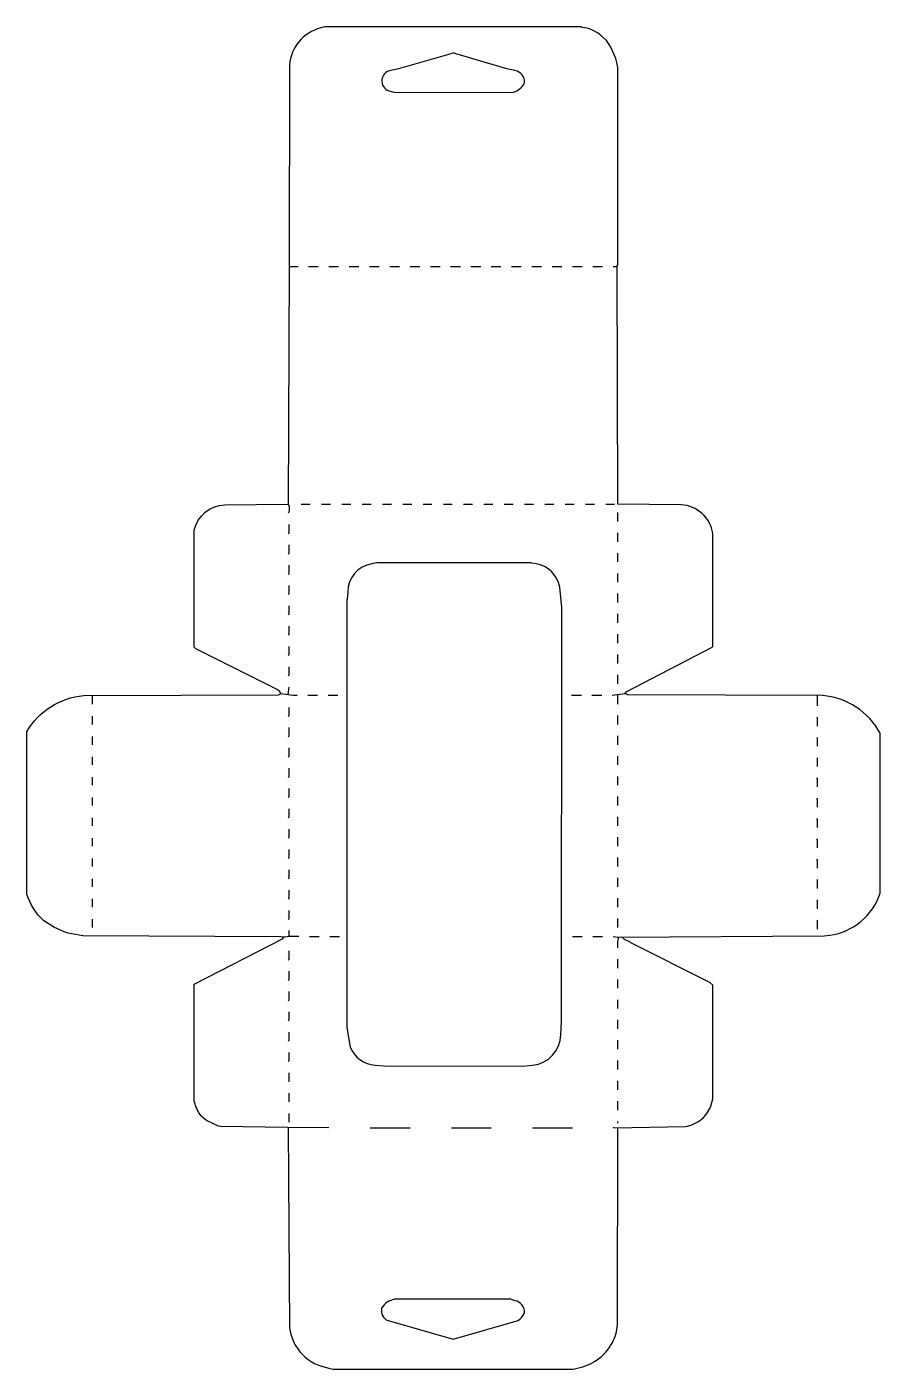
# Model space of a CAD drawing. Extents: x 55 to 1106, y 85 to 1738.
import ezdxf

# ---------------------------------------------------------------- set-up
doc = ezdxf.new("R2010")
doc.units = 0
doc.layers.get('0').update_dxf_attribs({"linetype": 'CONTINUOUS'})

msp = doc.modelspace()

# ---------------------------------------------------------------- linework, layer by layer
at = {"color": 250, "linetype": 'CONTINUOUS'}
for points in [[(776, 915), (792, 917), (793, 919), (899, 974), (900, 975), (900, 1114, 0.354263), (860.993752, 1149.506408), (783, 1150), (782, 1443), (782.2, 1443.9), (783, 1445), (783, 1688), (781.594595, 1693.932432), (780.3, 1699.1), (774.2, 1713.1), (772.230769, 1716.153846), (769, 1721), (761.18, 1728.24, 0.135443), (739.076923, 1737.384615), (738, 1738), (422, 1738), (417.076923, 1736.615385, 0.323313), (378.497984, 1690.998), (378, 1443), (377, 1150, -0.220336), (377, 1139)], [(652, 1657, 0.231887), (668, 1669, 0.382356), (656.1, 1684.3), (646.06, 1686.42), (592.1, 1702.3), (587.911765, 1703.647059, -0.089792), (581, 1706), (573.088235, 1703.647059), (512.932432, 1686.405405), (501.1, 1683.7, 0.784546), (502.9, 1658.7), (507.003401, 1657.496552), (652, 1657)], [(368, 917), (368, 918), (365, 921), (263, 972), (261, 974), (261, 1118, -0.336562), (299.006248, 1149.506408), (377, 1150)], [(666, 458), (677.962069, 459.455172, 0.389526), (712.531034, 497.027586), (713.468966, 512.972414), (714, 1023), (711.352941, 1048.088235), (709.7, 1053.9, 0.310308), (677.067568, 1077.405405), (676, 1078), (486, 1078), (480.067568, 1076.594595, 0.380901), (450.445545, 1041.955446), (449.554455, 1033.044554), (449, 1032), (449, 506), (452.352941, 486.088235), (453.352941, 482.088235, 0.301738), (484.037931, 459.455172), (494.962069, 458.544828), (666, 458)], [(390, 618), (378, 618, -0.169791), (367.997968, 617.502049), (124.002032, 618.497951), (105.9, 621.7), (102.9, 622.7), (88.9, 628.8), (76, 637, -0.133247), (55, 670), (55, 870, -0.244719), (125.002066, 914.502083), (364.997934, 915.497917, 0.145307), (368, 917), (377, 916, 0.079254), (388, 915)], [(777, 618), (783, 617), (1037.053846, 618.569231), (1043.946154, 619.430769, 0.2859), (1106, 671), (1106, 868, 0.255336), (1034.997934, 914.502083), (795.002066, 915.497917, -0.145307), (792, 917)], [(427, 382), (376.009427, 382.490203), (293.911765, 383.647059), (291.088235, 384.352941), (276.9, 390.8), (276.18, 391.24), (270, 396), (269.76, 396.82, -0.113904), (261.647059, 413.911765), (261, 415), (261, 559), (370, 615), (371, 617)], [(777, 383), (778, 382), (866.088235, 383.647059), (868.911765, 384.352941, 0.220879), (896.2, 405.9), (897.3, 408.9), (900, 418), (900, 558), (896.1, 561.2), (799.1, 610.2), (797.9, 610.8), (791, 614), (789, 616), (789, 617)], [(783, 604, -0.096159), (784, 617)], [(377, 382), (378.497951, 136.002032, 0.334976), (427.076923, 86.384615), (432, 85), (728, 85), (732.923077, 86.384615, 0.229648), (775.8, 117.1, 0.1061), (782.502066, 140.002049), (783, 382)], [(580, 122), (660, 145, 0.125644), (668, 154, 0.382356), (656.1, 169.3), (651, 171), (508, 171, 0.233438), (492, 160, 0.37988), (499.9, 144.8), (580, 122)]]:
    msp.add_lwpolyline(points, format="xyb", dxfattribs=at)
for points in [[(378, 1443), (389, 1443)], [(402, 1443), (414, 1443)], [(427, 1443), (439, 1443)], [(452, 1443), (464, 1443)], [(477, 1443), (489, 1443)], [(502, 1443), (514, 1443)], [(527, 1443), (539, 1443)], [(552, 1443), (564, 1443)], [(577, 1443), (589, 1443)], [(602, 1443), (614, 1443)], [(627, 1443), (639, 1443)], [(652, 1443), (664, 1443)], [(677, 1443), (689, 1443)], [(702, 1443), (714, 1443)], [(727, 1443), (739, 1443)], [(752, 1443), (764, 1443)], [(777, 1443), (782, 1443)], [(393, 1150), (404, 1150)], [(418, 1150), (429, 1150)], [(443, 1150), (454, 1150)], [(468, 1150), (479, 1150)], [(493, 1150), (504, 1150)], [(518, 1150), (529, 1150)], [(543, 1150), (554, 1150)], [(568, 1150), (579, 1150)], [(593, 1150), (604, 1150)], [(618, 1150), (629, 1150)], [(643, 1150), (654, 1150)], [(668, 1150), (679, 1150)], [(693, 1150), (704, 1150)], [(718, 1150), (729, 1150)], [(743, 1150), (754, 1150)], [(768, 1150), (779, 1150)], [(783, 1129), (783, 1140)], [(783, 1104), (783, 1115)], [(783, 1079), (783, 1090)], [(783, 1054), (783, 1065)], [(783, 1029), (783, 1040)], [(783, 1004), (783, 1015)], [(783, 979), (783, 990)], [(783, 954), (783, 965)], [(783, 929), (783, 940)], [(136, 904), (136, 915)], [(401, 915), (413, 915)], [(426, 915), (438, 915)], [(726, 915), (738, 915)], [(751, 915), (763, 915)], [(783, 904), (783, 915)], [(136, 879), (136, 889)], [(783, 879), (783, 890)], [(136, 854), (136, 864)], [(783, 854), (783, 865)], [(136, 829), (136, 839)], [(783, 829), (783, 840)], [(136, 804), (136, 814)], [(783, 804), (783, 815)], [(136, 779), (136, 789)], [(783, 779), (783, 790)], [(136, 754), (136, 764)], [(783, 754), (783, 765)], [(136, 729), (136, 739)], [(783, 729), (783, 740)], [(136, 704), (136, 714)], [(783, 704), (783, 715)], [(136, 679), (136, 689)], [(783, 679), (783, 690)], [(136, 654), (136, 664)], [(783, 654), (783, 665)], [(136, 629), (136, 639)], [(783, 629), (783, 640)], [(403, 618), (415, 618)], [(428, 618), (440, 618)], [(727, 618), (739, 618)], [(752, 618), (764, 618)], [(783, 579), (783, 590)], [(783, 554), (783, 565)], [(783, 529), (783, 540)], [(783, 504), (783, 515)], [(783, 479), (783, 490)], [(783, 454), (783, 465)], [(783, 429), (783, 440)], [(783, 404), (783, 415)], [(783, 388), (783, 390)]]:
    msp.add_lwpolyline(points, dxfattribs=at)
at = {"color": 252, "linetype": 'CONTINUOUS'}
for points in [[(377, 1114), (378, 1115), (378, 1125)], [(377, 1089), (378, 1090), (378, 1100)], [(377, 1064), (378, 1065), (378, 1075)], [(377, 1039), (378, 1040), (378, 1050)], [(377, 1014), (378, 1015), (378, 1025)], [(377, 989), (378, 990), (378, 1000)], [(377, 964), (378, 965), (378, 975)], [(377, 939), (378, 940), (378, 950)], [(377, 889), (378, 890), (378, 900)], [(377, 864), (378, 865), (378, 875)], [(377, 839), (378, 840), (378, 850)], [(377, 814), (378, 815), (378, 825)], [(377, 789), (378, 790), (378, 800)], [(377, 764), (378, 765), (378, 775)], [(377, 739), (378, 740), (378, 750)], [(377, 714), (378, 715), (378, 725)], [(377, 689), (378, 690), (378, 700)], [(377, 664), (378, 665), (378, 675)], [(377, 639), (378, 640), (378, 650)], [(377, 589), (378, 590), (378, 600)], [(377, 564), (378, 565), (378, 575)], [(377, 539), (378, 540), (378, 550)], [(377, 514), (378, 515), (378, 525)], [(377, 489), (378, 490), (378, 500)], [(377, 464), (378, 465), (378, 475)]]:
    msp.add_lwpolyline(points, dxfattribs=at)
at = {"color": 251, "linetype": 'CONTINUOUS'}
for points in [[(377, 916), (378, 925)], [(1029, 902), (1029, 915)], [(1029, 877), (1029, 887), (1028, 888)], [(1029, 852), (1029, 862), (1028, 863)], [(1029, 827), (1029, 837), (1028, 838)], [(1029, 802), (1029, 812), (1028, 813)], [(1029, 777), (1029, 787), (1028, 788)], [(1029, 752), (1029, 762), (1028, 763)], [(1029, 727), (1029, 737), (1028, 738)], [(1029, 702), (1029, 712), (1028, 713)], [(1029, 677), (1029, 687), (1028, 688)], [(1029, 652), (1029, 662), (1028, 663)], [(1029, 627), (1029, 637), (1028, 638)], [(378, 618), (378, 625)], [(378, 439), (378, 450)], [(378, 414), (378, 425)], [(378, 389), (378, 400)], [(478, 382), (527, 382)], [(578, 382), (627, 382)], [(678, 382), (727, 382)]]:
    msp.add_lwpolyline(points, dxfattribs=at)

doc.saveas('drawing.dxf')
